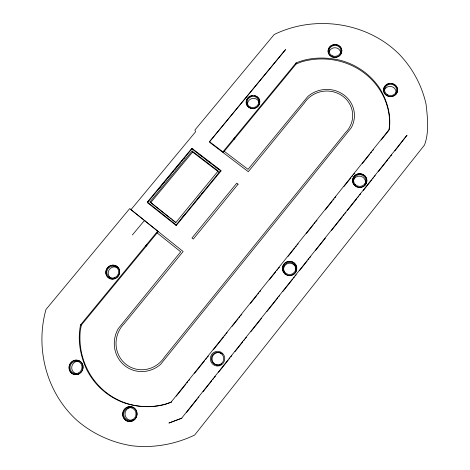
<?xml version="1.0" encoding="UTF-8"?>
<svg xmlns="http://www.w3.org/2000/svg" width="470" height="470" viewBox="0 0 470 470"><rect width="100%" height="100%" fill="white"/><g stroke="black" fill="none" stroke-linecap="round" stroke-linejoin="round"><path stroke-width="0.7" d="M388.96 130.266L389.648 124.274A68.691 65.16 -6.4 0 0 301.893 61.746L296.147 63.955L223.197 152.627L222.909 151.869L209.532 141.717L285.49 49.667L209.532 141.717L209.867 142.51L248.295 171.679L304.349 103.012A26.138 24.734 -5.9 0 1 342.595 96.068A26.138 24.734 -5.9 0 1 345.391 132.752L164.488 357.112A27.289 26.291 -64.4 0 1 125.367 363.815A27.289 26.291 -64.4 0 1 124.38 323.442L183.124 251.503L130.924 209.714L195.643 131.712L194.886 130.061L274.163 34.551C314.871 14.552 367.27 22.108 399.459 54.473C412.66 68.338 421.913 85.481 426.055 104.181C427.571 117.612 429.251 132.076 424.533 144.971L194.686 435.014L193.317 435.684C174.323 444.503 153.314 448.127 132.475 445.854C112.177 442.746 93.136 434.11 77.474 420.826C46.718 393.361 34.927 348.887 45.995 309.442L129.72 208.568L143.849 219.878M132.358 234.994L144.466 220.465L157.726 231.081L80.576 324.835C77.356 339.957 80.276 355.872 86.791 369.749A71.728 69.243 -63.2 0 0 125.608 403.336C140.577 407.895 157.092 407.86 171.662 401.956M157.726 231.081L158.237 231.581L81.357 325.017L80.217 331.385A71.475 69.014 -63.2 0 0 165.522 404.276L170.98 402.214M220.542 170.686L175.892 225.265L147.404 202.646L147.357 202.065L191.619 148.62L192.207 148.543L220.865 170.475L220.924 171.051L176.491 225.189L175.892 225.265L176.086 224.842L147.357 202.065L147.674 202.317L147.404 202.646L192.207 148.543L191.619 148.62L220.924 171.051L220.542 170.686L220.865 170.475L220.595 170.804M186.596 412.396L197.1 399.212M198.011 398.061L198.922 396.915M203.034 391.757L211.712 380.859M212.622 379.713L213.539 378.567M214.449 377.422L215.366 376.27M218.562 372.258L228.15 360.22M229.06 359.068L229.977 357.923M230.888 356.777L231.804 355.631M235 351.619L242.761 341.866M243.677 340.721L244.588 339.575M245.499 338.429L246.415 337.278M250.98 331.544L261.485 318.36M266.966 311.475L277.923 297.716M278.833 296.57L279.75 295.424M282.946 291.406L292.534 279.368M293.45 278.216L294.361 277.071M295.278 275.925L296.188 274.78M299.384 270.767L307.145 261.014M308.062 259.869L308.972 258.723M309.889 257.578L310.799 256.432M315.364 250.698L325.41 238.079M331.35 230.623L342.307 216.864M343.223 215.718L344.134 214.573M345.051 213.421L345.961 212.275M347.33 210.554L356.918 198.516M357.835 197.365L358.745 196.219M359.662 195.074L360.572 193.928M363.316 190.485L371.535 180.163M372.446 179.017L373.362 177.871M374.273 176.726L375.183 175.58M378.385 171.562L387.973 159.524M388.884 158.378L389.8 157.227M390.711 156.081L391.628 154.936M394.823 150.923L407.026 135.178L181.573 418.271L168.912 423.041L182.031 418.13M171.174 402.038L389.236 129.42C391.387 115.127 387.127 100.504 379.678 88.319A68.92 65.365 -6.4 0 0 339.587 60.101C325.24 56.911 309.783 57.175 296.106 62.91L222.909 151.869M176.244 396.228L185.873 384.19M186.79 383.044L187.706 381.899M188.623 380.753L189.539 379.601M194.586 373.298L204.667 360.69M205.584 359.544L206.5 358.399M207.417 357.247L208.339 356.101M213.38 349.798L223.467 337.19M224.384 336.044L225.3 334.893M226.217 333.747L227.133 332.601M232.174 326.298L238.137 318.848M239.054 317.702L239.97 316.551M240.887 315.405L241.803 314.26M250.516 303.367L256.931 295.348M257.848 294.197L258.764 293.051M259.681 291.905L260.597 290.76M269.31 279.867L275.726 271.842M276.642 270.697L277.558 269.551M278.481 268.405L279.397 267.26M288.104 256.367L294.526 248.342M295.442 247.197L296.358 246.051M297.275 244.905L298.192 243.76M306.446 233.443L313.32 224.842M314.236 223.697L315.153 222.551M316.069 221.405L316.986 220.26M325.24 209.943L332.114 201.342M333.03 200.197L333.953 199.051M334.869 197.905L335.786 196.76M344.034 186.437L350.914 177.842M351.83 176.697L352.747 175.551M353.663 174.405L354.58 173.254M362.376 163.513L369.708 154.342M370.624 153.197L371.541 152.051M372.457 150.899L373.374 149.754M381.17 140.013L388.502 130.842M233.907 138.503L234.659 137.587M234.16 139.308L234.906 138.392M182.025 217.792L182.924 216.694M183.829 215.595L185.18 213.944M194.78 202.253L195.696 201.137M197.071 199.462L197.988 198.346M198.904 197.23L200.279 195.555M201.195 194.439L202.57 192.765M218.268 173.636L219.196 172.502M150.67 202.711L192.612 152.033L192.095 151.023L149.959 201.924L169.018 217.269M158.86 188.817L164.447 182.06M165.381 180.938L166.78 179.252M167.714 178.124L169.112 176.438M170.04 175.31L171.438 173.624M172.373 172.496L173.771 170.81M174.699 169.688L176.097 167.996M177.031 166.874L177.96 165.746M179.358 164.059L180.292 162.931M181.69 161.245L182.618 160.117M184.017 158.431L184.951 157.309M145.63 245.775L146.411 244.835M146.182 246.227L146.963 245.287M80.576 324.835L81.357 325.017M224.266 151.328L248.037 169.353L307.827 96.497A27.877 26.373 -5.9 0 1 343.629 94.752A27.877 26.373 -5.9 0 1 351.237 127.834L160.658 364.291A29.105 28.035 -64.4 0 1 124.198 365.214A29.105 28.035 -64.4 0 1 118.281 328.571L180.703 251.791L157.145 232.914M198.816 154.131L199.962 155.006M201.107 155.887L202.253 156.763M206.841 160.27L207.987 161.151M209.132 162.027L210.278 162.902M215.436 166.856L218.303 169.047M192.095 151.023L218.156 170.986L175.874 222.475L149.959 201.924M192.612 152.033L218.562 171.914M210.354 183.276L210.683 183.529M186.531 212.299L186.86 212.558M170.163 218.18L171.309 219.085M172.455 219.995L175.897 222.727M176.162 224.93L176.491 225.189L176.086 224.842M144.466 220.465L145.024 221M296.106 62.91L296.147 63.955M393.396 84.095A7.05 6.586 0.3 0 1 396.298 93.941A7.05 6.586 0.3 0 1 385.388 94.593A7.05 6.586 0.3 0 1 386.91 84.483M387.445 84.206A7.05 6.586 0.3 0 1 389.184 83.66M391.022 83.548A7.05 6.586 0.3 0 1 392.82 83.889M366.853 180.833A7.162 6.868 3.4 0 1 358.921 187.477A7.162 6.868 3.4 0 1 352.676 179.282A7.162 6.868 3.4 0 1 361.7 174.07M362.288 174.264A7.162 6.868 3.4 0 1 366.841 180.239M254.623 95.739A6.868 6.486 -16.1 0 1 258.459 105.873A6.868 6.486 -16.1 0 1 247.05 105.497A6.868 6.486 -16.1 0 1 252.261 95.663M285.308 262.771A7.197 7.115 -3.1 0 1 296.729 267.43A7.197 7.115 -3.1 0 1 287.147 275.162A7.197 7.115 -3.1 0 1 284.826 263.165M122.864 415.709A7.52 7.162 -75.1 0 1 132.023 406.85A7.52 7.162 -75.1 0 1 134.955 419.275A7.52 7.162 -75.1 0 1 123.011 416.338M69.936 364.215A7.35 6.944 -65.2 0 1 81.98 363.134A7.35 6.944 -65.2 0 1 76.722 374.613A7.35 6.944 -65.2 0 1 69.672 364.796M110.521 265.668A7.103 6.786 -50.9 0 1 119.098 269.01A7.103 6.786 -50.9 0 1 116.155 278.087A7.103 6.786 -50.9 0 1 107.066 276.313M106.749 275.814A7.103 6.786 -50.9 0 1 106.332 269.95M106.573 269.386A7.103 6.786 -50.9 0 1 109.962 265.914M247.537 104.704A5.893 5.564 -16.1 0 1 252.737 98.4A5.893 5.564 -16.1 0 1 259.199 103.159M328.977 52.299A5.91 5.493 -6.9 0 1 335.11 47.746A5.91 5.493 -6.9 0 1 340.668 52.728M384.29 90.217A6.045 5.646 0.4 0 1 391.71 86.633A6.045 5.646 0.4 0 1 395.881 93.407M353.211 181.831A6.139 5.887 3.5 0 1 360.819 176.297A6.139 5.887 3.5 0 1 364.855 184.639M284.791 272.876A6.169 6.098 -2.8 0 1 288.756 263.212A6.169 6.098 -2.8 0 1 295.601 271.137M218.844 365.125A6.327 6.198 -78.2 0 1 212.293 357.071A6.327 6.198 -78.2 0 1 222.157 353.916M220.424 364.738A6.327 6.198 -78.2 0 1 219.378 365.043M132.381 420.086A6.445 6.139 -75.2 0 1 125.049 414.687A6.445 6.139 -75.2 0 1 131.018 407.402M76.851 373.679A6.304 5.957 -65.3 0 1 71.763 366.841A6.304 5.957 -65.3 0 1 78.578 361.26M111.531 278.363A6.087 5.816 -51 0 1 109.028 270.038A6.087 5.816 -51 0 1 117.582 267.865M238.079 184.187L193.276 239.066L191.954 238.02L236.751 183.171L238.079 184.187M331.967 56.911A6.891 6.404 -6.9 0 0 341.813 50.484A6.891 6.404 -6.9 0 0 331.062 45.854A6.891 6.404 -6.9 0 0 331.967 56.911M221.781 364.638A7.385 7.232 -78 0 0 220.524 351.942A7.385 7.232 -78 0 0 210.349 359.497A7.385 7.232 -78 0 0 221.781 364.638M250.598 107.201A5.934 5.599 -16.1 0 0 258.847 101.197A5.934 5.599 -16.1 0 0 249.476 97.554A5.934 5.599 -16.1 0 0 250.598 107.201M332.39 55.895A5.951 5.528 -6.9 0 0 340.897 50.343A5.951 5.528 -6.9 0 0 331.609 46.348A5.951 5.528 -6.9 0 0 332.39 55.895M387.227 94.652A6.092 5.687 0.3 0 0 396.686 90.299A6.092 5.687 0.3 0 0 387.914 84.823A6.092 5.687 0.3 0 0 387.227 94.652M355.261 184.593A6.186 5.928 3.4 0 0 365.666 182.201A6.186 5.928 3.4 0 0 358.263 174.746A6.186 5.928 3.4 0 0 355.261 184.593M285.754 273.246A6.216 6.145 -3.1 0 0 295.748 269.287A6.216 6.145 -3.1 0 0 287.293 262.712A6.216 6.145 -3.1 0 0 285.754 273.246M221.2 363.821A6.374 6.245 -78 0 0 220.113 352.864A6.374 6.245 -78 0 0 211.336 359.38A6.374 6.245 -78 0 0 221.2 363.821M133.063 419.522A6.492 6.186 -75.1 0 0 132.793 408.324A6.492 6.186 -75.1 0 0 123.622 414.399A6.492 6.186 -75.1 0 0 133.063 419.522M78.255 373.115A6.351 5.998 -65.2 0 0 79.753 362.276A6.351 5.998 -65.2 0 0 70.007 366.759A6.351 5.998 -65.2 0 0 78.255 373.115M114.668 277.694A6.133 5.857 -50.9 0 0 116.595 267.36A6.133 5.857 -50.9 0 0 106.837 271.243A6.133 5.857 -50.9 0 0 114.668 277.694M331.985 56.694A6.897 6.41 -6.9 0 0 341.837 50.267A6.897 6.41 -6.9 0 0 331.08 45.637A6.897 6.41 -6.9 0 0 331.985 56.694M386.693 95.404A7.056 6.592 0.3 0 0 397.649 90.358A7.056 6.592 0.3 0 0 387.486 84.013A7.056 6.592 0.3 0 0 386.693 95.404M354.556 185.245A7.167 6.868 3.4 0 0 366.612 182.472A7.167 6.868 3.4 0 0 358.028 173.835A7.167 6.868 3.4 0 0 354.556 185.245M250.222 108.035A6.874 6.486 -16.1 0 0 259.781 101.073A6.874 6.486 -16.1 0 0 248.924 96.855A6.874 6.486 -16.1 0 0 250.222 108.035M285.149 274.016A7.203 7.115 -3.1 0 0 296.729 269.428A7.203 7.115 -3.1 0 0 286.929 261.813A7.203 7.115 -3.1 0 0 285.149 274.016M133.58 420.386A7.52 7.167 -75.1 0 0 133.263 407.414A7.52 7.167 -75.1 0 0 122.641 414.452A7.52 7.167 -75.1 0 0 133.58 420.386M78.613 374.026A7.356 6.95 -65.2 0 0 80.346 361.471A7.356 6.95 -65.2 0 0 69.055 366.659A7.356 6.95 -65.2 0 0 78.613 374.026M114.986 278.581A7.109 6.786 -50.9 0 0 117.212 266.613A7.109 6.786 -50.9 0 0 105.909 271.108A7.109 6.786 -50.9 0 0 114.986 278.581"/></g></svg>
